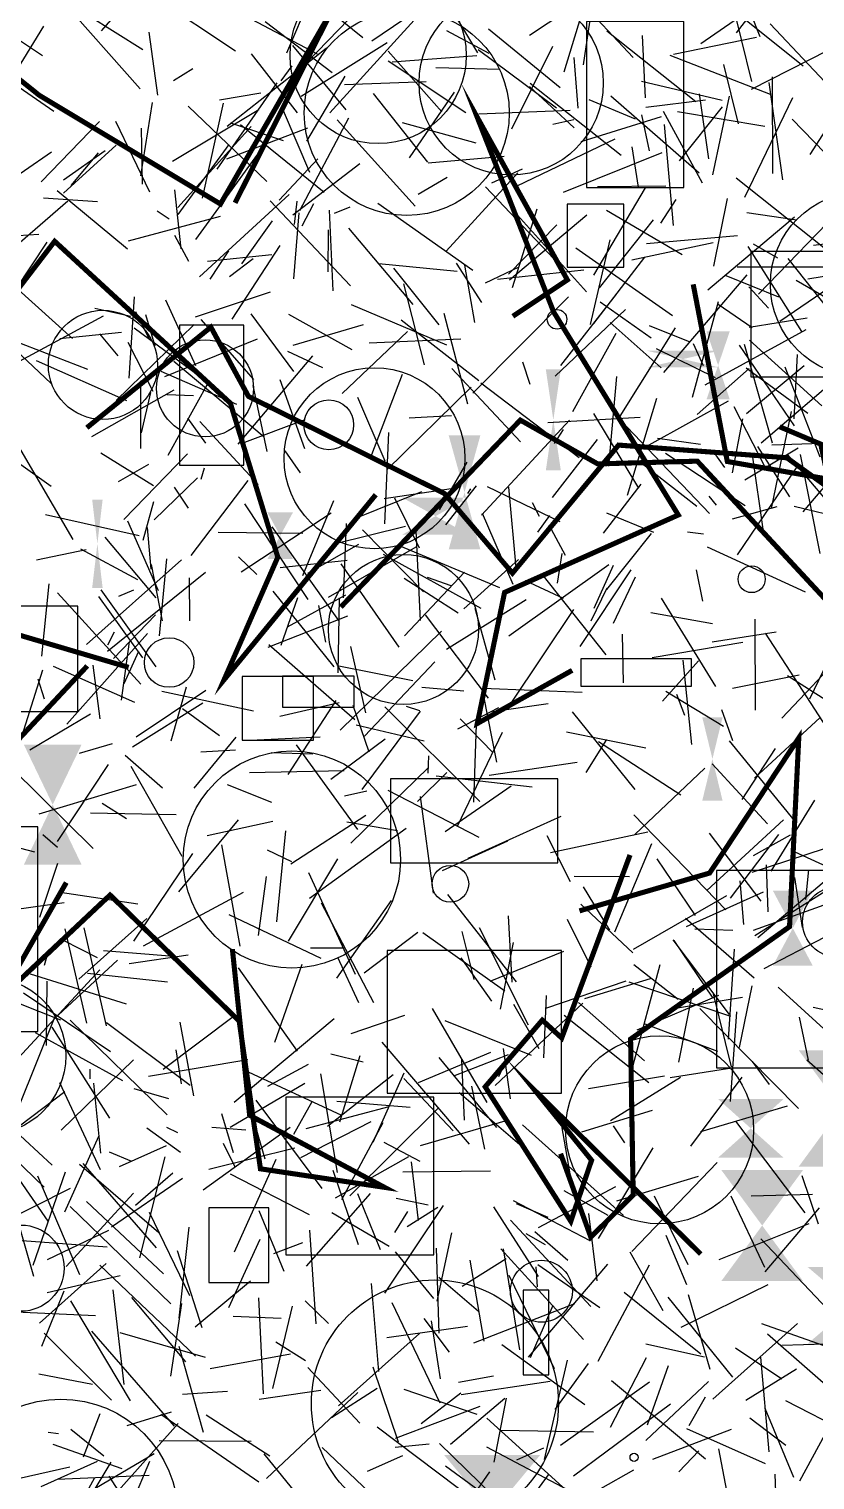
# Model space of a CAD drawing. Extents: x 39652501 to 39653363, y 39457785 to 39458687.
# Drawn here: x 39652956.1 to 39653033.3, y 39458284 to 39458426.4 of the extents above; entities that cross this region are included whole.
import ezdxf

# ---------------------------------------------------------------- set-up
doc = ezdxf.new("R2010")
doc.units = 0
doc.layers.get('0').update_dxf_attribs({"linetype": 'CONTINUOUS'})

msp = doc.modelspace()

# ---------------------------------------------------------------- linework, layer by layer
for p, q in [((39652963.2049, 39458426.2586), (39652969.6089, 39458433.534)), ((39652981.4111, 39458424.0962), (39652985.3036, 39458433.3063)), ((39652992.5869, 39458432.7037), (39652983.377, 39458423.152)), ((39653005.2204, 39458425.8266), (39653014.4626, 39458431.9696)), ((39652957.2986, 39458430.6789), (39652967.277, 39458424.4255)), ((39652988.8516, 39458425.5613), (39652981.1277, 39458431.8296)), ((39652989.7426, 39458425.2849), (39652998.8116, 39458431.4208)), ((39653015.4139, 39458423.6268), (39653008.1522, 39458431.3752)), ((39653008.616, 39458422.2146), (39653011.5401, 39458431.7363)), ((39653011.8001, 39458431.7067), (39653010.4832, 39458422.9053)), ((39652949.4102, 39458429.1908), (39652957.409, 39458423.8228)), ((39652967.0205, 39458420.5523), (39652958.9363, 39458429.6854)), ((39652967.5742, 39458430.1454), (39652976.3793, 39458424.2823)), ((39652984.4184, 39458423.9613), (39652974.4434, 39458429.2233)), ((39653022.056, 39458425.0152), (39653028.6298, 39458429.57)), ((39653024.8936, 39458429.9986), (39653027.0196, 39458421.2797)), ((39653025.5506, 39458426.0576), (39653028.4182, 39458429.7992)), ((39652997.2696, 39458428.8303), (39653000.1376, 39458424.1078)), ((39653027.8643, 39458425.6783), (39653026.9307, 39458428.0606)), ((39652954.5912, 39458421.9031), (39652957.5451, 39458426.7237)), ((39652979.2911, 39458427.1693), (39652985.8422, 39458422.1736)), ((39652985.6108, 39458418.2193), (39652994.2484, 39458427.6454)), ((39653001.2558, 39458424.023), (39652997.1259, 39458426.2608)), ((39653001.1977, 39458426.4484), (39653008.2455, 39458420.6804)), ((39653012.8286, 39458426.261), (39653021.5465, 39458419.3304)), ((39653032.0937, 39458422.7916), (39653026.185, 39458427.5314)), ((39653028.8707, 39458426.9353), (39653038.0275, 39458417.1865)), ((39652968.7315, 39458419.9426), (39652967.8999, 39458426.1334)), ((39652982.8165, 39458419.8568), (39652991.2629, 39458425.0932)), ((39653016.6164, 39458419.6778), (39653016.3361, 39458425.8041)), ((39653019.3732, 39458423.9598), (39653027.5138, 39458425.6446)), ((39653036.8134, 39458425.4921), (39653027.0016, 39458420.5122)), ((39652958.5256, 39458418.328), (39652949.745, 39458424.4121)), ((39652975.5332, 39458416.9001), (39652985.2612, 39458424.5623)), ((39652982.4421, 39458418.1916), (39652977.9407, 39458424.0067)), ((39652987.2391, 39458418.5155), (39652981.9972, 39458424.8208)), ((39652991.3585, 39458424.2471), (39652996.6076, 39458418.3141)), ((39653000.0687, 39458423.7946), (39652991.7581, 39458423.177)), ((39653007.8879, 39458418.6577), (39653000.1994, 39458424.3815)), ((39653007.4861, 39458424.705), (39653003.4484, 39458416.5901)), ((39653009.5696, 39458423.6472), (39653009.9625, 39458418.6707)), ((39653018.9906, 39458423.8551), (39653028.8407, 39458420.0221)), ((39652972.166, 39458422.5374), (39652970.2925, 39458421.3453)), ((39652980.8541, 39458421.3465), (39652981.9387, 39458422.808)), ((39652998.9811, 39458418.2074), (39652991.3655, 39458423.2763)), ((39653002.355, 39458422.4465), (39652996.0476, 39458422.6157)), ((39653024.2616, 39458422.9657), (39653025.7072, 39458417.1393)), ((39653032.7949, 39458414.1263), (39653038.3106, 39458422.7671)), ((39652980.4331, 39458421.144), (39652974.5467, 39458412.6795)), ((39652983.3591, 39458415.4388), (39652987.1344, 39458421.8049)), ((39652995.0756, 39458421.2358), (39652987.0767, 39458420.959)), ((39653009.6123, 39458416.718), (39653005.2327, 39458420.7881)), ((39653005.3036, 39458421.1083), (39653014.2233, 39458414.0468)), ((39653024.1438, 39458419.4109), (39653016.2079, 39458421.2957)), ((39653028.7385, 39458421.1735), (39653030.0601, 39458411.6236)), ((39653029.0408, 39458421.7252), (39653029.0923, 39458412.2488)), ((39652967.0652, 39458412.0158), (39652968.2092, 39458419.2062)), ((39652975.1578, 39458419.139), (39652973.0784, 39458409.8162)), ((39652974.7988, 39458419.4972), (39652978.8538, 39458420.159)), ((39652989.8931, 39458420.1177), (39652995.2022, 39458413.3751)), ((39652993.4588, 39458413.7759), (39652997.857, 39458420.2378)), ((39653015.6273, 39458417.5966), (39653011.0834, 39458419.4941)), ((39653013.1997, 39458419.8875), (39653021.8712, 39458412.3137)), ((39653016.6342, 39458418.7619), (39653022.495, 39458419.475)), ((39653022.8231, 39458413.696), (39653021.9285, 39458420.0838)), ((39653024.8234, 39458419.8368), (39653023.1945, 39458412.1209)), ((39653031.032, 39458419.6887), (39653026.3274, 39458409.9051)), ((39652978.6678, 39458418.4842), (39652970.1955, 39458413.4243)), ((39652979.4252, 39458411.4812), (39652971.7115, 39458418.8706)), ((39652983.6479, 39458412.3598), (39652981.0717, 39458418.4042)), ((39652982.6934, 39458408.6304), (39652987.5071, 39458417.726)), ((39653009.2201, 39458418.4491), (39653000.2643, 39458418.0643)), ((39653010.3011, 39458415.4), (39653018.1998, 39458417.8595)), ((39653016.216, 39458418.0086), (39653016.9915, 39458414.4769)), ((39653018.3504, 39458418.3826), (39653022.1773, 39458411.3456)), ((39653019.7534, 39458418.3227), (39653028.3317, 39458416.9077)), ((39653019.9475, 39458413.4837), (39653024.1598, 39458418.7905)), ((39652963.0241, 39458417.3659), (39652957.2875, 39458411.4415)), ((39652964.5761, 39458417.3747), (39652967.9133, 39458410.46)), ((39652967.1055, 39458416.7071), (39652967.2123, 39458411.1997)), ((39652970.6919, 39458408.8987), (39652977.9146, 39458416.8637)), ((39652983.4499, 39458416.693), (39652975.4692, 39458413.6642)), ((39652981.0733, 39458415.455), (39652975.9034, 39458417.2045)), ((39652985.0739, 39458410.3743), (39652976.8473, 39458417.043)), ((39652994.0096, 39458409.0377), (39652986.3358, 39458417.5024)), ((39652992.7263, 39458417.246), (39652999.965, 39458415.2715)), ((39653007.526, 39458417.0863), (39653009.5737, 39458417.5602)), ((39653018.4547, 39458417.0666), (39653019.3254, 39458407.1466)), ((39653037.7222, 39458410.6579), (39653031.025, 39458417.5892)), ((39652964.6467, 39458415.0431), (39652959.4902, 39458410.3056)), ((39652975.7115, 39458415.0902), (39652970.7021, 39458408.228)), ((39652972.4745, 39458405.7737), (39652979.0846, 39458414.8675)), ((39653013.5986, 39458415.6312), (39653003.99, 39458410.9915)), ((39653015.2778, 39458414.8788), (39653015.8978, 39458410.9213)), ((39652952.7221, 39458410.5462), (39652958.3102, 39458414.3879)), ((39652963.5653, 39458414.4635), (39652959.471, 39458411.6049)), ((39652962.878, 39458414.266), (39652960.192, 39458411.0818)), ((39652984.4333, 39458413.6748), (39652980.6632, 39458409.6293)), ((39653002.7438, 39458413.9169), (39652995.2749, 39458413.2531)), ((39653018.2096, 39458414.273), (39653008.5442, 39458410.3916)), ((39652988.5656, 39458413.2076), (39652982.0034, 39458408.1587)), ((39653004.0703, 39458412.3295), (39652997.05, 39458404.6415)), ((39653004.5231, 39458412.6746), (39653001.4979, 39458411.2883)), ((39652970.3776, 39458410.6417), (39652971.0134, 39458404.862)), ((39652994.2825, 39458410.228), (39652997.1422, 39458411.9014)), ((39653007.6211, 39458403.8725), (39653000.922, 39458410.9299)), ((39653016.5976, 39458410.8559), (39653011.4973, 39458402.2884)), ((39653011.8957, 39458410.96), (39653018.6085, 39458411.029)), ((39653034.1156, 39458404.9591), (39653025.5145, 39458411.777)), ((39652952.1391, 39458402.8318), (39652959.8977, 39458409.5817)), ((39652957.5115, 39458409.8584), (39652962.8179, 39458409.4874)), ((39652958.8649, 39458410.5717), (39652965.7575, 39458404.8602)), ((39652972.8379, 39458402.109), (39652981.6295, 39458410.1866)), ((39652987.6673, 39458401.219), (39652979.7787, 39458409.5565)), ((39652982.1421, 39458407.2596), (39652982.432, 39458409.5222)), ((39652982.9222, 39458407.1039), (39652984.0485, 39458409.3079)), ((39652990.3261, 39458409.3443), (39652999.6691, 39458402.7624)), ((39653019.5842, 39458409.7073), (39653018.0771, 39458407.3704)), ((39653024.6422, 39458409.7958), (39653023.302, 39458403.1565)), ((39653036.7528, 39458409.774), (39653027.7028, 39458400.4041)), ((39652965.8713, 39458405.6315), (39652974.8969, 39458408.0506)), ((39652969.8667, 39458407.7613), (39652968.6599, 39458408.5675)), ((39652982.0922, 39458401.9238), (39652982.621, 39458408.3938)), ((39652985.5699, 39458408.6592), (39652985.9053, 39458400.7295)), ((39652986.0909, 39458408.3718), (39652987.6125, 39458408.9635)), ((39653003.2552, 39458401.8235), (39653010.8675, 39458408.2006)), ((39653003.571, 39458401.0453), (39653005.9693, 39458408.7844)), ((39653004.0468, 39458408.146), (39653010.8325, 39458400.6256)), ((39653012.7844, 39458408.6622), (39653020.206, 39458404.3113)), ((39653031.2492, 39458407.9635), (39653022.7515, 39458400.7971)), ((39653031.478, 39458407.6771), (39653026.5493, 39458408.3958)), ((39652976.9741, 39458403.3878), (39652980.0003, 39458407.5902)), ((39652985.4632, 39458406.7136), (39652985.4145, 39458402.6028)), ((39652993.7938, 39458399.4047), (39652987.4989, 39458406.8894)), ((39653003.1615, 39458402.3603), (39653007.9005, 39458407.2279)), ((39653012.0971, 39458401.0237), (39653017.3891, 39458407.6872)), ((39652948.7988, 39458405.8093), (39652957.0684, 39458406.2818)), ((39652957.8589, 39458405.5023), (39652953.2066, 39458398.5389)), ((39652970.3814, 39458406.1869), (39652971.7626, 39458403.652)), ((39652976.022, 39458397.9593), (39652980.7533, 39458405.1705)), ((39653019.2674, 39458398.2675), (39653009.7828, 39458404.9082)), ((39653013.105, 39458405.7259), (39653011.1991, 39458397.4288)), ((39653023.2753, 39458405.4518), (39653015.2674, 39458403.7578)), ((39653025.6549, 39458406.1391), (39653016.7218, 39458405.3478)), ((39653031.9769, 39458396.7301), (39653026.7018, 39458405.0949)), ((39653029.595, 39458403.9428), (39653027.2114, 39458405.3306)), ((39653033.1078, 39458405.2176), (39653040.7297, 39458406.1027)), ((39652979.9241, 39458404.2546), (39652973.6329, 39458403.6202)), ((39652975.6687, 39458404.657), (39652973.8437, 39458401.875)), ((39652975.7922, 39458402.1497), (39652978.0949, 39458403.9121)), ((39653011.5439, 39458397.5397), (39653016.5423, 39458404.0295)), ((39653030.5821, 39458403.9108), (39653036.6925, 39458396.1867)), ((39652960.35, 39458396.0557), (39652952.9927, 39458402.6548)), ((39652998.1405, 39458402.645), (39652990.4502, 39458403.3825)), ((39652996.3756, 39458397.4131), (39652991.9012, 39458402.9487)), ((39652998.0193, 39458403.4532), (39653000.5165, 39458399.6039)), ((39652998.8321, 39458403.2566), (39652999.8185, 39458397.6179)), ((39653004.1708, 39458403.0666), (39653000.8859, 39458401.4841)), ((39653002.0926, 39458401.8745), (39653010.5778, 39458402.7924)), ((39653018.4264, 39458392.7182), (39653026.6031, 39458402.294)), ((39653029.719, 39458400.1036), (39653024.5211, 39458402.2059)), ((39653025.6188, 39458403.102), (39653035.0642, 39458403.0835)), ((39653029.7896, 39458397.7719), (39653036.098, 39458402.0516)), ((39653039.4635, 39458403.0252), (39653032.5624, 39458401.8894)), ((39652994.9222, 39458393.4692), (39652992.8774, 39458401.4199)), ((39653028.6856, 39458399.0261), (39653026.7724, 39458401.1292)), ((39653031.392, 39458401.7846), (39653039.5933, 39458397.0367)), ((39652966.4259, 39458400.1589), (39652965.8939, 39458392.1557)), ((39652972.4875, 39458393.374), (39652969.5328, 39458399.8196)), ((39652979.7549, 39458400.6), (39652972.4036, 39458398.1502)), ((39652997.1134, 39458395.4136), (39652987.7682, 39458399.3543)), ((39653009.0433, 39458400.1409), (39652999.6669, 39458390.6945)), ((39653013.7302, 39458400.402), (39653008.2855, 39458393.4132)), ((39653012.1692, 39458399.6568), (39653017.1666, 39458396.1149)), ((39653021.2312, 39458390.3015), (39653023.7697, 39458399.6744)), ((39653023.742, 39458399.4146), (39653027.0745, 39458397.1508)), ((39652958.2756, 39458391.6489), (39652950.6901, 39458398.7699)), ((39652953.9558, 39458393.1897), (39652963.4159, 39458398.2949)), ((39652966.0919, 39458398.2244), (39652962.5496, 39458398.9954)), ((39652967.8957, 39458396.0213), (39652966.5944, 39458398.6893)), ((39652967.5391, 39458398.4009), (39652968.4563, 39458395.3411)), ((39652978.1698, 39458392.0426), (39652972.9835, 39458397.9304)), ((39652977.8829, 39458398.475), (39652982.0742, 39458392.8019)), ((39652981.5649, 39458398.4438), (39652987.7966, 39458394.9767)), ((39653000.2422, 39458391.8984), (39652992.6439, 39458397.8714)), ((39652996.8048, 39458398.5355), (39652999.1568, 39458389.6469)), ((39653014.6602, 39458398.8914), (39653007.7468, 39458392.3486)), ((39653026.7992, 39458397.1744), (39653032.4875, 39458398.0954)), ((39652965.1586, 39458396.657), (39652959.1161, 39458396.0241)), ((39652964.8524, 39458394.3593), (39652963.0533, 39458396.5247)), ((39652964.6352, 39458389.9623), (39652972.2972, 39458397.4139)), ((39652973.0652, 39458392.1767), (39652966.4325, 39458397.0855)), ((39652988.8886, 39458397.4106), (39652982.0073, 39458395.3833)), ((39652993.2492, 39458396.7488), (39652986.8304, 39458390.6564)), ((39653013.6985, 39458396.5388), (39653009.4607, 39458388.8445)), ((39653018.1577, 39458393.1822), (39653013.1422, 39458397.6241)), ((39653019.5332, 39458397.1141), (39653014.0988, 39458388.4309)), ((39653020.9953, 39458395.6853), (39653017.0194, 39458397.3003)), ((39653022.4847, 39458391.5047), (39653032.3942, 39458396.9419)), ((39652953.7194, 39458396.1849), (39652961.8383, 39458393.032)), ((39652968.2734, 39458390.8431), (39652965.8384, 39458395.6771)), ((39652978.4933, 39458395.9966), (39652969.403, 39458392.2794)), ((39652989.5018, 39458395.6217), (39652998.4809, 39458396.008)), ((39653017.6607, 39458395.0809), (39653023.4547, 39458392.2275)), ((39653022.3256, 39458393.3635), (39653021.3127, 39458395.5292)), ((39653031.2396, 39458387.4763), (39653025.8428, 39458395.393)), ((39653026.295, 39458395.4893), (39653029.0533, 39458385.8054)), ((39653033.9306, 39458389.4516), (39653026.8224, 39458395.888)), ((39652965.6872, 39458389.9403), (39652956.8343, 39458393.8717)), ((39652979.1801, 39458386.3645), (39652970.3169, 39458393.8127)), ((39652983.9305, 39458394.3519), (39652976.585, 39458385.6689)), ((39652984.9302, 39458393.1736), (39652981.5063, 39458394.7735)), ((39653004.5312, 39458393.7519), (39653005.2606, 39458391.5887)), ((39653031.5016, 39458394.4982), (39653031.1785, 39458388.1761)), ((39652976.4944, 39458389.5804), (39652969.0812, 39458392.8075)), ((39652989.7604, 39458384.6836), (39652992.7688, 39458392.5532)), ((39652997.593, 39458393.0988), (39653004.3554, 39458385.9182)), ((39653013.7596, 39458392.3225), (39653012.9734, 39458383.5384)), ((39653021.7013, 39458388.5824), (39653026.8054, 39458393.1203)), ((39653032.545, 39458388.6874), (39653026.5121, 39458393.1418)), ((39653032.2023, 39458393.3658), (39653026.5273, 39458388.6577)), ((39653027.956, 39458385.8233), (39653036.437, 39458393.0746)), ((39653033.7686, 39458384.4201), (39653030.3145, 39458393.2439)), ((39652970.3247, 39458390.9746), (39652962.2382, 39458386.4012)), ((39652967.0406, 39458391.8938), (39652967.0303, 39458385.2614)), ((39652967.1257, 39458386.8084), (39652968.05, 39458390.7589)), ((39652969.7542, 39458384.5942), (39652973.7785, 39458391.8771)), ((39652978.0627, 39458391.429), (39652979.4342, 39458384.9654)), ((39652983.1731, 39458385.2328), (39652980.7371, 39458392.0039)), ((39652999.4987, 39458391.2789), (39652991.2308, 39458383.1545)), ((39653000.4445, 39458391.6998), (39653010.1044, 39458384.3743)), ((39652969.6321, 39458390.5467), (39652972.2405, 39458390.4556)), ((39652991.0691, 39458384.0121), (39652988.3851, 39458390.2707)), ((39653017.7059, 39458390.1731), (39653014.8113, 39458380.6538)), ((39653024.7268, 39458389.9202), (39653016.9314, 39458385.597)), ((39653028.4434, 39458383.2801), (39653025.3167, 39458389.3363)), ((39652971.6378, 39458388.2368), (39652973.4311, 39458385.7974)), ((39652978.5875, 39458381.7262), (39652972.8654, 39458387.9221)), ((39652983.1841, 39458388.0823), (39652977.0019, 39458385.7376)), ((39652993.4299, 39458388.2791), (39652997.5637, 39458388.5133)), ((39653000.532, 39458378.7145), (39653009.1602, 39458388.0461)), ((39653007.017, 39458387.7953), (39653016.0969, 39458388.3326)), ((39653015.9728, 39458381.3633), (39653011.5492, 39458388.6878)), ((39653022.8884, 39458378.8895), (39653014.1228, 39458388.0694)), ((39653025.1728, 39458382.8692), (39653026.1784, 39458388.1551)), ((39653028.9898, 39458379.368), (39653030.9627, 39458388.9054)), ((39652958.2636, 39458381.542), (39652950.258, 39458387.225)), ((39652991.0235, 39458377.8501), (39652991.407, 39458386.8378)), ((39653007.6966, 39458385.7409), (39653008.5709, 39458387.1242)), ((39652960.4273, 39458376.3168), (39652954.6443, 39458386.2525)), ((39652981.2001, 39458385.0215), (39652982.7193, 39458382.8568)), ((39653011.8698, 39458386.1527), (39653007.46, 39458380.4518)), ((39653022.0219, 39458385.6461), (39653017.7985, 39458386.2378)), ((39653024.3908, 39458383.3921), (39653023.3028, 39458384.9492)), ((39653031.6083, 39458385.2823), (39653026.3626, 39458382.1514)), ((39653027.6268, 39458385.4512), (39653030.753, 39458380.4986)), ((39653035.8848, 39458385.8018), (39653029.0266, 39458385.5866)), ((39652963.1491, 39458384.8192), (39652968.3317, 39458381.6399)), ((39652964.8846, 39458382.0085), (39652967.8609, 39458383.7298)), ((39652971.656, 39458384.7488), (39652965.3921, 39458378.2897)), ((39652999.0632, 39458383.9087), (39652996.3455, 39458379.2395)), ((39653016.2977, 39458383.8017), (39653021.6567, 39458379.5851)), ((39653018.5653, 39458384.7933), (39653026.4142, 39458379.6594)), ((39653031.5458, 39458383.5732), (39653025.6241, 39458374.8082)), ((39653027.1323, 39458384.4106), (39653028.1266, 39458377.3436)), ((39653036.0347, 39458378.246), (39653030.5898, 39458384.6522)), ((39653031.8063, 39458384.6696), (39653033.734, 39458374.9419)), ((39653036.3548, 39458384.0827), (39653032.0623, 39458379.0325)), ((39652972.636, 39458382.3731), (39652968.3828, 39458378.2694)), ((39652972.0006, 39458374.7426), (39652977.6107, 39458382.1268)), ((39652973.0003, 39458382.2454), (39652973.3261, 39458383.3491)), ((39652971.7555, 39458379.39), (39652970.3674, 39458381.4728)), ((39652994.6108, 39458381.0196), (39652988.0455, 39458378.3634)), ((39652998.4139, 39458381.4204), (39652990.9579, 39458380.3337)), ((39652996.998, 39458377.7579), (39653000.0234, 39458381.6008)), ((39652999.1767, 39458380.8487), (39652999.4741, 39458381.2867)), ((39653008.2368, 39458378.0614), (39653001.0997, 39458381.5101)), ((39653003.1605, 39458381.461), (39653003.9139, 39458373.2316)), ((39653016.1526, 39458381.7584), (39653012.447, 39458376.9523)), ((39652967.2848, 39458376.2684), (39652968.3374, 39458380.0538)), ((39652983.4907, 39458370.4456), (39652977.2786, 39458379.8227)), ((39652982.9914, 39458372.8032), (39652986.0173, 39458380.1508)), ((39652991.9645, 39458380.4292), (39652994.3893, 39458375.5238)), ((39653006.1951, 39458378.5744), (39653005.5077, 39458379.9209)), ((39653023.5791, 39458379.6846), (39653022.8615, 39458380.5947)), ((39653025.1444, 39458378.3635), (39653029.557, 39458379.5718)), ((39653036.3394, 39458378.3388), (39653031.1958, 39458379.5527)), ((39652957.7066, 39458378.7924), (39652966.8931, 39458376.7268)), ((39652965.7555, 39458378.1463), (39652968.787, 39458371.3074)), ((39652985.7645, 39458378.925), (39652976.9221, 39458373.1308)), ((39652987.2179, 39458377.9083), (39652986.9207, 39458370.5922)), ((39653000.5959, 39458378.908), (39653003.5867, 39458371.9377)), ((39653007.1881, 39458378.6811), (39653006.0223, 39458377.0546)), ((39653012.7906, 39458378.9451), (39653017.403, 39458377.04)), ((39652968.5873, 39458370.5893), (39652963.5803, 39458376.5713)), ((39652968.0725, 39458373.4039), (39652967.7339, 39458377.5037)), ((39652974.6704, 39458377.0362), (39652982.9718, 39458376.9486)), ((39652979.9404, 39458377.5706), (39652986.4651, 39458368.3726)), ((39652993.0637, 39458377.6125), (39652986.0546, 39458375.8619)), ((39652988.8381, 39458377.2846), (39652994.8059, 39458371.1979)), ((39652994.0855, 39458377.1725), (39652994.4802, 39458368.3666)), ((39653008.7477, 39458374.741), (39653007.1717, 39458377.7204)), ((39653012.8041, 39458371.4143), (39653017.1911, 39458376.9144)), ((39653020.7549, 39458377.0917), (39653022.3103, 39458376.894)), ((39652961.7183, 39458375.321), (39652956.8455, 39458374.2822)), ((39652961.1593, 39458375.4188), (39652966.7342, 39458372.3974)), ((39652983.4773, 39458373.0157), (39652988.4653, 39458375.881)), ((39652994.0744, 39458375.5631), (39652985.4717, 39458370.6497)), ((39653002.329, 39458371.5956), (39652992.5168, 39458375.685)), ((39653032.3186, 39458371.1525), (39653022.6999, 39458375.5828)), ((39652971.0677, 39458374.3236), (39652961.7483, 39458366.0273)), ((39652968.0831, 39458373.8649), (39652969.1713, 39458368.3487)), ((39652969.5932, 39458374.4185), (39652968.8749, 39458366.8758)), ((39652976.6506, 39458374.6305), (39652978.4548, 39458372.9047)), ((39652980.7666, 39458373.5636), (39652987.3241, 39458374.3116)), ((39652992.4374, 39458365.7576), (39652986.7505, 39458373.9317)), ((39653000.4955, 39458369.5684), (39652990.9063, 39458374.8426)), ((39652998.7878, 39458369.5356), (39653004.146, 39458374.38)), ((39653013.0252, 39458373.8367), (39653003.209, 39458366.849)), ((39653008.4088, 39458374.9645), (39653007.9361, 39458372.0263)), ((39653013.4476, 39458373.7639), (39653011.5452, 39458369.5427)), ((39652973.4314, 39458373.0793), (39652963.7903, 39458365.333)), ((39652971.8718, 39458368.3382), (39652971.8467, 39458372.5493)), ((39652998.2188, 39458369.0806), (39652992.9121, 39458372.5052)), ((39652998.8599, 39458373.1294), (39652992.9487, 39458366.875)), ((39652997.5228, 39458371.7755), (39652995.2235, 39458372.6079)), ((39653008.5684, 39458370.5336), (39653004.8198, 39458372.2605)), ((39653012.7402, 39458365.0199), (39653006.4831, 39458372.9387)), ((39653010.2035, 39458365.8242), (39653015.2063, 39458373.3562)), ((39653015.5965, 39458372.6243), (39653013.4302, 39458368.0801)), ((39653021.5797, 39458373.3602), (39653022.225, 39458370.2678)), ((39652957.3639, 39458364.8682), (39652958.0638, 39458371.9903)), ((39652967.0666, 39458362.1337), (39652958.9014, 39458371.0982)), ((39652962.9241, 39458370.7294), (39652967.2328, 39458364.6966)), ((39652968.5642, 39458363.8337), (39652963.165, 39458371.3768)), ((39652966.3625, 39458371.3497), (39652964.8872, 39458370.7321)), ((39652986.0644, 39458363.8135), (39652980.0485, 39458371.2618)), ((39652987.1703, 39458370.8733), (39652981.4273, 39458367.7223)), ((39653012.8228, 39458371.555), (39653011.2358, 39458368.3123)), ((39652980.8454, 39458365.951), (39652982.4831, 39458370.6428)), ((39652985.2464, 39458366.26), (39652984.5404, 39458369.8589)), ((39652986.4311, 39458363.2269), (39652986.5656, 39458370.6169)), ((39652997.0749, 39458365.5518), (39653004.8981, 39458370.4444)), ((39653001.8441, 39458362.5184), (39652999.9042, 39458369.5471)), ((39653009.5416, 39458369.443), (39653003.4038, 39458360.2693)), ((39653018.1591, 39458370.5838), (39653023.4731, 39458361.8864)), ((39652949.2275, 39458368.5783), (39652959.0638, 39458365.6032)), ((39652964.378, 39458364.6602), (39652968.5209, 39458368.9458)), ((39652979.5737, 39458365.7556), (39652987.385, 39458368.8493)), ((39653001.2039, 39458360.7664), (39652995.0097, 39458368.9211)), ((39653023.1854, 39458368.0492), (39653017.1295, 39458369.1206)), ((39653027.3649, 39458368.5079), (39653027.3668, 39458359.5808)), ((39652959.7948, 39458358.2142), (39652967.7104, 39458367.1056)), ((39652964.4684, 39458367.2462), (39652963.7972, 39458365.9667)), ((39652986.6359, 39458357.6087), (39652996.5747, 39458367.3278)), ((39653014.4689, 39458362.2541), (39653014.3493, 39458367.0409)), ((39653029.4431, 39458367.2197), (39653023.1623, 39458366.2389)), ((39653034.4535, 39458357.7928), (39653028.3811, 39458367.1214)), ((39653029.9871, 39458358.8058), (39653038.2093, 39458367.4654)), ((39652965.928, 39458366.2763), (39652965.144, 39458360.5608)), ((39652965.4234, 39458362.2027), (39652966.8824, 39458365.3822)), ((39652988.0787, 39458358.6113), (39652979.6486, 39458365.9779)), ((39652989.1529, 39458359.3276), (39652987.6899, 39458365.8359)), ((39653017.2546, 39458364.7492), (39653026.1817, 39458366.2356)), ((39652958.4664, 39458363.8893), (39652966.4451, 39458360.3474)), ((39652962.3685, 39458363.9838), (39652963.0433, 39458358.713)), ((39652986.5119, 39458363.9282), (39652993.7777, 39458362.4861)), ((39652995.919, 39458364.3177), (39652989.0151, 39458357.007)), ((39653018.2706, 39458360.4499), (39653021.8048, 39458364.4123)), ((39653021.15, 39458356.2074), (39653020.3227, 39458364.4957)), ((39653032.7435, 39458360.6993), (39653034.5596, 39458364.4172)), ((39652957.423, 39458363.4993), (39652954.8301, 39458355.2976)), ((39652956.9534, 39458362.6463), (39652957.5966, 39458360.6731)), ((39653031.6923, 39458363.0181), (39653025.1646, 39458361.7031)), ((39653039.1501, 39458357.4583), (39653030.5513, 39458362.9582)), ((39652966.6066, 39458356.9646), (39652973.4506, 39458361.5413)), ((39652969.1222, 39458361.4392), (39652978.1341, 39458359.5179)), ((39652970.0373, 39458356.5732), (39652971.5562, 39458361.8622)), ((39652994.6463, 39458361.8255), (39652998.7749, 39458361.4697)), ((39653000.6339, 39458361.7352), (39653010.4026, 39458361.353)), ((39653002.0291, 39458354.4628), (39653000.7266, 39458361.1163)), ((39653024.2577, 39458357.9712), (39653018.6051, 39458361.4069)), ((39653020.4858, 39458359.045), (39653019.6901, 39458361.1166)), ((39652973.1478, 39458360.2666), (39652966.2398, 39458355.9374)), ((39652971.1571, 39458359.7309), (39652974.8068, 39458357.1026)), ((39652986.5503, 39458360.3055), (39652980.7276, 39458358.9416)), ((39652986.2115, 39458360.529), (39652981.492, 39458353.2475)), ((39652987.8764, 39458360.05), (39652989.4443, 39458355.4918)), ((39652988.8092, 39458351.7878), (39652994.5126, 39458359.4734)), ((39652991.0201, 39458359.8901), (39653000.3591, 39458350.5999)), ((39652993.104, 39458359.9808), (39652994.4443, 39458359.5525)), ((39652998.1938, 39458357.7316), (39653002.2124, 39458359.8232)), ((39653001.5874, 39458359.4474), (39653007.0561, 39458360.237)), ((39653009.4124, 39458359.4099), (39653015.5561, 39458351.7863)), ((39653024.0866, 39458359.6444), (39653025.1419, 39458356.584)), ((39652962.121, 39458359.1689), (39652956.1757, 39458355.6491)), ((39652994.8948, 39458356.5355), (39652988.2216, 39458358.1092)), ((39652998.4158, 39458358.7303), (39653001.6035, 39458355.451)), ((39652999.751, 39458350.5299), (39653000.0192, 39458358.1632)), ((39653027.3298, 39458352.8856), (39653033.7757, 39458358.8583)), ((39652976.4122, 39458356.91), (39652972.261, 39458351.9355)), ((39652977.7968, 39458356.6176), (39652984.6854, 39458356.9547)), ((39652991.0561, 39458356.7264), (39652985.7352, 39458352.7801)), ((39652998.1914, 39458348.2692), (39653002.5882, 39458357.4132)), ((39653016.6649, 39458355.8396), (39653008.8499, 39458357.4249)), ((39653010.8071, 39458353.4694), (39653012.8217, 39458356.7113)), ((39653011.9861, 39458356.4984), (39653020.0948, 39458351.2759)), ((39653031.254, 39458348.7577), (39653024.8529, 39458356.5568)), ((39652964.266, 39458356.2833), (39652961.0299, 39458355.3123)), ((39652965.5382, 39458355.1468), (39652969.1864, 39458351.9441)), ((39652976.3603, 39458355.6618), (39652972.9598, 39458355.4373)), ((39652983.9598, 39458355.2682), (39652979.8654, 39458355.3733)), ((39652988.3752, 39458347.8628), (39652982.3405, 39458356.174)), ((39652995.2985, 39458355.0818), (39652995.257, 39458353.3881)), ((39653029.3469, 39458355.8137), (39653026.0585, 39458350.8225)), ((39652954.4802, 39458353.8146), (39652962.3811, 39458345.9925)), ((39652958.8942, 39458346.6846), (39652963.9119, 39458354.228)), ((39652966.0957, 39458354.0842), (39652971.0971, 39458345.2469)), ((39652987.0334, 39458353.6277), (39652977.7492, 39458353.4405)), ((39652995.2981, 39458353.9334), (39652987.6859, 39458346.5162)), ((39653009.9059, 39458354.4333), (39653001.2714, 39458353.147)), ((39653022.4414, 39458353.8796), (39653015.5823, 39458347.3636)), ((39653023.147, 39458354.3096), (39653028.5913, 39458348.4295)), ((39652957.0813, 39458349.3915), (39652966.6303, 39458352.2712)), ((39652975.5403, 39458352.2746), (39652979.9112, 39458350.53)), ((39652994.2311, 39458350.6001), (39652997.1096, 39458353.4673)), ((39652996.0555, 39458353.1312), (39653005.4834, 39458352.0467)), ((39652987.0593, 39458351.1514), (39652989.259, 39458351.6475)), ((39652991.3291, 39458351.7158), (39653000.2601, 39458347.095)), ((39652994.4882, 39458351.099), (39652995.7599, 39458341.5988)), ((39652996.9413, 39458347.6636), (39653003.4234, 39458352.148)), ((39652970.5299, 39458349.2998), (39652962.1294, 39458349.4791)), ((39652963.2836, 39458350.4367), (39652965.6712, 39458348.9395)), ((39653028.9619, 39458343.7663), (39653033.2485, 39458350.7564)), ((39652947.3867, 39458348.0852), (39652956.631, 39458345.6657)), ((39652976.6299, 39458348.8135), (39652970.7688, 39458341.7331)), ((39652980.0399, 39458348.6486), (39652973.5706, 39458347.2358)), ((39652981.7889, 39458344.5079), (39652989.1695, 39458349.2843)), ((39652993.1151, 39458347.9483), (39652983.6335, 39458341.0843)), ((39652987.3063, 39458348.6172), (39652992.2741, 39458347.7554)), ((39653008.2973, 39458349.1335), (39652999.1716, 39458345.0124)), ((39653015.4652, 39458349.3166), (39653024.5041, 39458339.9917)), ((39653030.1693, 39458348.8206), (39653022.6305, 39458341.8706)), ((39652958.9038, 39458346.089), (39652957.4634, 39458347.3461)), ((39652981.2655, 39458347.7346), (39652980.401, 39458338.8087)), ((39653003.0567, 39458346.7204), (39652996.6478, 39458343.7977)), ((39653009.2595, 39458342.7131), (39653006.9783, 39458347.2538)), ((39653016.8379, 39458347.5984), (39653007.2906, 39458345.5839)), ((39653013.6033, 39458337.8229), (39653017.2469, 39458346.4987)), ((39653022.8644, 39458347.5141), (39653027.9519, 39458340.8282)), ((39653024.9627, 39458341.1306), (39653029.7111, 39458347.3821)), ((39653027.0794, 39458343.6606), (39653035.9943, 39458346.5967)), ((39653030.82, 39458347.313), (39653027.1934, 39458345.2911)), ((39652972.1472, 39458345.5063), (39652966.3571, 39458336.9039)), ((39652976.8313, 39458336.3968), (39652975.0368, 39458346.3577)), ((39652979.4896, 39458345.854), (39652981.8688, 39458344.7253)), ((39653038.1504, 39458342.5145), (39653031.2982, 39458345.6349)), ((39652957.1668, 39458339.2537), (39652958.9396, 39458344.5564)), ((39652981.5755, 39458336.8963), (39652986.4189, 39458344.9803)), ((39653017.7347, 39458344.9803), (39653021.4954, 39458339.419)), ((39653035.4359, 39458343.7967), (39653027.6389, 39458337.225)), ((39653028.6452, 39458339.7674), (39653028.492, 39458344.3952)), ((39653032.617, 39458343.9147), (39653032.319, 39458340.9804)), ((39652978.6245, 39458337.4533), (39652979.4131, 39458343.257)), ((39652983.5402, 39458343.6288), (39652988.111, 39458333.6586)), ((39653009.6007, 39458343.2708), (39653015.044, 39458343.24)), ((39653013.1025, 39458337.9756), (39653010.5287, 39458342.2279)), ((39653026.2556, 39458338.5274), (39653025.915, 39458342.8152)), ((39653031.2314, 39458343.1505), (39653032.0087, 39458338.2342)), ((39652959.1604, 39458341.7189), (39652966.7738, 39458340.5553)), ((39652967.3309, 39458336.4524), (39652977.1471, 39458341.719)), ((39652991.6391, 39458340.8775), (39652986.278, 39458333.2666)), ((39653003.9602, 39458332.8959), (39652997.2088, 39458341.469)), ((39653024.559, 39458341.3441), (39653015.4195, 39458336.0863)), ((39653020.6266, 39458338.3512), (39653028.1971, 39458341.734)), ((39653036.313, 39458341.2216), (39653027.1695, 39458337.952)), ((39653027.3586, 39458337.4568), (39653034.6111, 39458342.0274)), ((39652949.8547, 39458339.324), (39652959.5396, 39458340.6881)), ((39652975.698, 39458339.5297), (39652984.7417, 39458335.226)), ((39652989.9449, 39458330.8336), (39652984.7932, 39458340.6447)), ((39653003.5123, 39458332.873), (39653003.1649, 39458339.3897)), ((39653010.2645, 39458340.525), (39653015.3619, 39458335.764)), ((39652959.6208, 39458338.1151), (39652961.7452, 39458328.8494)), ((39652967.6741, 39458339.1232), (39652960.9845, 39458333.1592)), ((39652963.7032, 39458328.5916), (39652961.5055, 39458338.1999)), ((39653005.1382, 39458328.6674), (39653000.3146, 39458338.2224)), ((39653011.2968, 39458334.345), (39653008.9433, 39458339.0296)), ((39653020.5444, 39458339.1654), (39653027.297, 39458333.3164)), ((39653021.472, 39458338.1137), (39653025.1845, 39458337.9765)), ((39652962.8112, 39458335.2524), (39652959.4736, 39458336.9828)), ((39652988.9813, 39458333.8089), (39652994.2734, 39458337.7877)), ((39653002.8221, 39458331.986), (39652994.7409, 39458337.7194)), ((39652998.5965, 39458337.8589), (39652999.7737, 39458333.1396)), ((39653002.3703, 39458330.2171), (39653003.6663, 39458336.7659)), ((39653019.3087, 39458337.0463), (39653024.8314, 39458329.7199)), ((39653019.3871, 39458336.9665), (39653023.2134, 39458331.297)), ((39653034.1714, 39458337.2637), (39653028.2371, 39458334.1901)), ((39652957.9896, 39458335.8893), (39652957.5953, 39458334.51)), ((39652970.317, 39458335.3956), (39652963.4121, 39458335.946)), ((39652971.706, 39458335.5172), (39652965.9258, 39458334.6777)), ((39652986.9363, 39458336.2045), (39652983.7344, 39458336.2298)), ((39652986.3888, 39458335.3395), (39652988.4337, 39458330.8833)), ((39652998.4932, 39458335.2708), (39653001.4862, 39458330.9982)), ((39653008.5679, 39458335.9007), (39653001.3285, 39458332.9342)), ((39653024.769, 39458327.2752), (39653025.3532, 39458336.102)), ((39652953.8563, 39458324.1384), (39652963.0625, 39458334.1021)), ((39652956.196, 39458333.6845), (39652965.6479, 39458330.7388)), ((39652958.9509, 39458329.6525), (39652964.7724, 39458335.0413)), ((39652961.8514, 39458333.7729), (39652969.7029, 39458332.9157)), ((39652976.628, 39458334.2986), (39652982.4341, 39458326.1109)), ((39652980.2182, 39458326.996), (39652982.9107, 39458334.6322)), ((39653015.4186, 39458324.7357), (39653018.052, 39458334.5963)), ((39653015.4773, 39458334.6201), (39653019.8102, 39458331.2)), ((39652951.1639, 39458332.3599), (39652959.1891, 39458329.1765)), ((39652957.8171, 39458326.6764), (39652957.8811, 39458332.9704)), ((39653014.6741, 39458332.9809), (39653006.8035, 39458330.2871)), ((39653010.6571, 39458331.2611), (39653017.1073, 39458333.2419)), ((39653025.0041, 39458329.5161), (39653015.0118, 39458332.867)), ((39653021.3076, 39458332.301), (39653019.8465, 39458325.0403)), ((39653025.8447, 39458326.476), (39653027.0826, 39458332.5084)), ((39653029.6319, 39458332.3862), (39653034.1205, 39458328.2952)), ((39652955.5692, 39458331.8427), (39652964.0793, 39458326.0882)), ((39653006.6421, 39458325.4537), (39653006.9012, 39458331.5664)), ((39653010.0487, 39458330.892), (39653016.5249, 39458325.151)), ((39653023.779, 39458331.5785), (39653015.7525, 39458328.166)), ((39653018.9483, 39458330.2389), (39653026.1248, 39458331.3966)), ((39653023.219, 39458331.8599), (39653025.0116, 39458324.5711)), ((39652955.0953, 39458320.6543), (39652958.7063, 39458329.6167)), ((39652969.2774, 39458324.3499), (39652976.2648, 39458329.602)), ((39652987.7139, 39458327.8266), (39652992.983, 39458329.6224)), ((39653001.0871, 39458321.0631), (39652995.7072, 39458330.2995)), ((39653010.4582, 39458330.8172), (39653001.85, 39458322.7244)), ((39653006.1634, 39458326.3447), (39653003.6872, 39458330.6958)), ((39653016.9537, 39458322.9966), (39653008.6359, 39458329.6203)), ((39653021.9416, 39458330.2856), (39653031.6238, 39458320.4831)), ((39653024.9699, 39458321.1512), (39653025.588, 39458329.9556)), ((39653031.7058, 39458329.4438), (39653032.5705, 39458325.2241)), ((39653037.9466, 39458329.3466), (39653033.074, 39458330.3816)), ((39652958.3337, 39458328.4553), (39652964.0117, 39458319.5256)), ((39652960.1288, 39458329.1446), (39652969.6471, 39458319.8452)), ((39652963.708, 39458328.9138), (39652971.9095, 39458322.7674)), ((39652970.8961, 39458328.9622), (39652972.2309, 39458321.7098)), ((39652986.0635, 39458329.2724), (39652976.2425, 39458321.0805)), ((39653005.4396, 39458325.6822), (39652996.9483, 39458329.087)), ((39653023.7299, 39458326.0591), (39653016.571, 39458328.7477)), ((39652965.3094, 39458323.1888), (39652956.7248, 39458327.9078)), ((39652999.3487, 39458316.9835), (39652990.7517, 39458326.9782)), ((39652959.2373, 39458318.3513), (39652966.3417, 39458325.2474)), ((39652967.8134, 39458323.6655), (39652977.5725, 39458325.2787)), ((39652970.5208, 39458326.2405), (39652971.0229, 39458322.8964)), ((39652988.9039, 39458325.0239), (39652985.7268, 39458325.8029)), ((39652986.6229, 39458319.1615), (39652988.6182, 39458325.6857)), ((39653001.386, 39458325.9779), (39652994.3049, 39458322.9897)), ((39652996.3367, 39458325.4774), (39653002.0021, 39458318.6116)), ((39652997.7876, 39458323.6794), (39653003.1706, 39458325.7809)), ((39652998.5585, 39458325.2677), (39652998.8066, 39458319.3204)), ((39653003.0062, 39458325.3542), (39653002.1901, 39458323.5954)), ((39653003.358, 39458321.4121), (39653002.668, 39458326.3593)), ((39653032.4551, 39458325.2413), (39653035.9918, 39458322.1512)), ((39652962.1071, 39458323.3856), (39652962.1022, 39458324.3306)), ((39652986.7949, 39458319.785), (39652977.2235, 39458324.2525)), ((39652983.496, 39458324.7898), (39652979.5142, 39458322.6226)), ((39652984.7216, 39458323.8758), (39652986.3445, 39458314.1955)), ((39652985.3848, 39458318.7415), (39652991.8351, 39458323.8308)), ((39652989.893, 39458317.1838), (39652992.9291, 39458323.9782)), ((39653025.1021, 39458324.4327), (39653019.0428, 39458323.4848)), ((39653028.7793, 39458322.8391), (39653027.105, 39458325.0754)), ((39652958.3592, 39458314.9092), (39652949.9001, 39458322.7261)), ((39652963.1279, 39458314.4479), (39652959.104, 39458323.0074)), ((39652963.1582, 39458316.1061), (39652962.4719, 39458322.9773)), ((39652966.3913, 39458322.4364), (39652969.8024, 39458321.4468)), ((39652983.1615, 39458322.9471), (39652975.8551, 39458318.6072)), ((39652992.8993, 39458323.4333), (39652997.7209, 39458318.2693)), ((39653000.8448, 39458316.4786), (39652999.5583, 39458322.6581)), ((39653018.4763, 39458323.644), (39653011.036, 39458322.4127)), ((39653013.1809, 39458319.2933), (39653020.0661, 39458323.5526)), ((39653021.0577, 39458316.7835), (39653026.0983, 39458323.5496)), ((39652959.6006, 39458322.1276), (39652952.4243, 39458316.6675)), ((39652978.3649, 39458321.2912), (39652984.8571, 39458312.6314)), ((39652983.8593, 39458321.1252), (39652982.059, 39458317.9417)), ((39652993.5116, 39458320.5877), (39652986.3087, 39458321.167)), ((39653004.4995, 39458316.7188), (39652998.314, 39458322.027)), ((39652975.0016, 39458319.9934), (39652976.125, 39458316.1707)), ((39652991.4334, 39458320.6358), (39652983.2569, 39458318.4921)), ((39652987.5764, 39458311.913), (39652996.2465, 39458320.5024)), ((39653008.2315, 39458319.5431), (39653009.3348, 39458313.2966)), ((39653017.2796, 39458320.2907), (39653010.3477, 39458318.1603)), ((39653022.0372, 39458318.2201), (39653030.5432, 39458320.7247)), ((39652970.9697, 39458316.1584), (39652967.6459, 39458318.5512)), ((39652969.5864, 39458318.6558), (39652970.6784, 39458318.1308)), ((39652973.1901, 39458312.5036), (39652981.7373, 39458318.6443)), ((39652974.0475, 39458318.6525), (39652977.3878, 39458318.3812)), ((39652979.2718, 39458315.5053), (39652978.4156, 39458318.406)), ((39652982.7645, 39458315.6747), (39652989.6887, 39458319.1982)), ((39652990.8312, 39458319.0734), (39652986.7665, 39458311.517)), ((39652994.5377, 39458316.8412), (39653003.0545, 39458319.3337)), ((39653004.5466, 39458318.8848), (39653014.4675, 39458309.9746)), ((39653014.5948, 39458317.1221), (39653013.46, 39458318.7811)), ((39653025.4539, 39458319.2505), (39653032.2644, 39458310.2319)), ((39652962.903, 39458317.7205), (39652959.5933, 39458310.2997)), ((39652969.5441, 39458316.8121), (39652964.9288, 39458314.7507)), ((39652982.1882, 39458316.5966), (39652973.7333, 39458314.4974)), ((39652975.1467, 39458317.0761), (39652976.3095, 39458314.7361)), ((39652990.9321, 39458317.1597), (39652994.455, 39458315.3157)), ((39653017.3377, 39458316.6251), (39653011.9718, 39458307.7239)), ((39652954.5695, 39458315.6588), (39652957.5699, 39458312.748)), ((39652963.9498, 39458316.2278), (39652966.1554, 39458315.3181)), ((39652969.4134, 39458315.7355), (39652966.9309, 39458305.8203)), ((39652976.2675, 39458306.4083), (39652980.3703, 39458315.5015)), ((39652993.3357, 39458315.7378), (39652986.1601, 39458311.6925)), ((39652993.624, 39458315.231), (39652994.2952, 39458309.4704)), ((39653023.6636, 39458315.163), (39653015.264, 39458306.4293)), ((39652959.629, 39458314.2317), (39652956.4828, 39458305.0825)), ((39652961.0843, 39458304.1665), (39652956.9463, 39458313.8464)), ((39652961.0665, 39458315.0038), (39652968.8379, 39458308.3101)), ((39652968.6161, 39458306.794), (39652961.4199, 39458315.084)), ((39652966.5422, 39458310.9766), (39652970.2262, 39458314.172)), ((39652975.8378, 39458314.0589), (39652983.5941, 39458310.066)), ((39652988.4329, 39458307.0839), (39652985.9608, 39458314.3776)), ((39652992.7849, 39458314.2752), (39653001.3997, 39458314.3437)), ((39653021.794, 39458313.8192), (39653013.7647, 39458311.3731)), ((39653031.9494, 39458313.9102), (39653033.5628, 39458309.1615)), ((39652960.1505, 39458312.6123), (39652951.2485, 39458308.1547)), ((39652953.9798, 39458312.95), (39652956.5196, 39458304.0214)), ((39652955.1525, 39458313.4518), (39652957.932, 39458309.4196)), ((39652964.2026, 39458308.8716), (39652971.1787, 39458313.6363)), ((39653006.1254, 39458308.7928), (39653013.6949, 39458312.8093)), ((39653012.9569, 39458309.9806), (39653008.6219, 39458312.3867)), ((39652959.7554, 39458304.9728), (39652966.341, 39458312.1659)), ((39652961.7221, 39458311.3381), (39652969.2922, 39458304.2644)), ((39652989.5883, 39458312.1303), (39652983.298, 39458305.0104)), ((39652988.3286, 39458312.1204), (39652990.5816, 39458306.6271)), ((39652991.0162, 39458302.3366), (39652996.7948, 39458310.9685)), ((39652995.2956, 39458310.9865), (39652992.1415, 39458311.6519)), ((39653011.1906, 39458307.5043), (39653003.6412, 39458311.4213)), ((39653003.9246, 39458311.1645), (39653007.0214, 39458309.8073)), ((39653017.4598, 39458311.9128), (39653020.7661, 39458305.1621)), ((39653028.341, 39458304.8582), (39653025.0244, 39458311.8785)), ((39653026.9794, 39458311.9062), (39653033.0152, 39458312.0537)), ((39652970.0214, 39458301.3144), (39652960.1229, 39458310.8542)), ((39652967.8769, 39458310.309), (39652971.8649, 39458302.1301)), ((39652981.1477, 39458304.4944), (39652978.7001, 39458310.4265)), ((39652985.8188, 39458310.2648), (39652991.4441, 39458306.9618)), ((39652993.2665, 39458310.3531), (39652991.9897, 39458308.3111)), ((39652996.2448, 39458310.765), (39652993.2185, 39458308.8571)), ((39653001.6797, 39458310.8195), (39653006.083, 39458303.9882)), ((39653011.2569, 39458301.0381), (39653003.36, 39458309.5041)), ((39653011.8736, 39458303.5673), (39653011.0622, 39458310.1815)), ((39653033.6609, 39458310.7284), (39653028.3286, 39458304.4309)), ((39652957.9012, 39458305.6524), (39652963.9394, 39458308.539)), ((39652971.7742, 39458308.8411), (39652970.8028, 39458299.9114)), ((39652983.62, 39458308.5489), (39652984.2608, 39458299.3296)), ((39652996.1761, 39458301.568), (39652997.5939, 39458308.2802)), ((39653006.8031, 39458307.1056), (39653004.9098, 39458308.1806)), ((39653008.9865, 39458305.5579), (39653005.7392, 39458308.3666)), ((39653032.6367, 39458309.1471), (39653023.8167, 39458305.6172)), ((39652963.7714, 39458306.8762), (39652955.4078, 39458307.501)), ((39652978.7547, 39458307.6174), (39652975.6887, 39458300.9115)), ((39652982.9447, 39458307.2968), (39652980.1071, 39458306.2)), ((39652996.3549, 39458298.4261), (39652996.0933, 39458306.7842)), ((39653010.5336, 39458297.8035), (39653002.4233, 39458306.7167)), ((39653004.2856, 39458296.7973), (39653002.6857, 39458306.6996)), ((39653020.6809, 39458303.1756), (39653018.6393, 39458308.0195)), ((39653027.943, 39458307.6907), (39653036.2788, 39458298.894)), ((39652957.1091, 39458299.4217), (39652963.6597, 39458305.2589)), ((39652970.6433, 39458306.5544), (39652973.0564, 39458298.9878)), ((39652992.0404, 39458306.3982), (39652995.8193, 39458301.8158)), ((39652998.6229, 39458303.0464), (39653002.9344, 39458305.7641)), ((39652999.3693, 39458305.5955), (39653000.7487, 39458297.6449)), ((39653005.1401, 39458296.0559), (39653012.9098, 39458305.2051)), ((39653015.073, 39458306.4016), (39653018.3088, 39458300.662)), ((39652965.046, 39458304.0405), (39652957.8818, 39458302.3912)), ((39652963.0534, 39458305.1122), (39652972.446, 39458296.1529)), ((39652996.339, 39458303.9356), (39653000.2188, 39458300.6008)), ((39653003.2148, 39458304.1196), (39653007.6418, 39458294.9449)), ((39653005.8404, 39458304.9366), (39653005.9942, 39458302.9663)), ((39653012.1278, 39458300.8964), (39653006.055, 39458305.1322)), ((39653016.9696, 39458305.0855), (39653011.9474, 39458295.6354)), ((39652959.5213, 39458302.5483), (39652957.312, 39458297.111)), ((39652965.4459, 39458293.3998), (39652964.3486, 39458302.695)), ((39652977.841, 39458303.5268), (39652972.4168, 39458299.0146)), ((39652990.4395, 39458294.6691), (39652989.7305, 39458303.2949)), ((39653014.5352, 39458302.4606), (39653022.0471, 39458296.3999)), ((39653020.1248, 39458299.0021), (39653028.6477, 39458303.2145)), ((39652966.0582, 39458291.7944), (39652960.1927, 39458301.6096)), ((39652971.4993, 39458295.6163), (39652966.1744, 39458301.9238)), ((39652971.0538, 39458301.3353), (39652969.9858, 39458294.2039)), ((39652978.6288, 39458301.9025), (39652979.0695, 39458292.4813)), ((39652981.9383, 39458301.0791), (39652979.9851, 39458293.0067)), ((39652983.2148, 39458301.5968), (39652985.4871, 39458299.3677)), ((39652996.4428, 39458291.5498), (39652991.7454, 39458301.3952)), ((39653009.6517, 39458301.2966), (39652999.745, 39458297.439)), ((39653007.5225, 39458301.1531), (39653005.278, 39458295.9928)), ((39653018.8041, 39458301.9684), (39653025.1623, 39458294.1205)), ((39653022.9777, 39458294.8474), (39653020.8284, 39458302.2022)), ((39652954.7916, 39458300.5353), (39652962.629, 39458300.1571)), ((39652980.8343, 39458299.853), (39652976.1469, 39458300.0507)), ((39652997.3647, 39458296.5603), (39652994.8809, 39458299.8619)), ((39652996.4823, 39458293.9444), (39652995.6063, 39458299.6449)), ((39652957.5753, 39458298.4369), (39652964.1772, 39458291.8643)), ((39652970.3895, 39458289.2908), (39652962.2775, 39458298.6229)), ((39652965.0167, 39458298.4782), (39652973.3745, 39458296.0809)), ((39652994.4199, 39458298.4043), (39652986.4796, 39458291.288)), ((39652999.1372, 39458299.0834), (39652991.2098, 39458297.9598)), ((39653031.5515, 39458299.3804), (39653023.229, 39458291.9413)), ((39653035.1624, 39458296.8121), (39653028.0346, 39458299.3481)), ((39653028.5957, 39458298.375), (39653038.563, 39458289.6337)), ((39652973.2175, 39458288.6691), (39652970.8342, 39458297.1305)), ((39652980.3268, 39458297.5702), (39652983.2531, 39458295.7585)), ((39653010.6451, 39458291.3902), (39653002.5239, 39458297.2931)), ((39653016.6398, 39458297.3641), (39653022.4108, 39458296.1033)), ((39653025.4472, 39458296.9724), (39653029.9879, 39458293.9413)), ((39653029.9977, 39458297.2584), (39653036.8315, 39458297.4689)), ((39652981.7811, 39458296.3699), (39652973.8812, 39458294.9301)), ((39653008.9404, 39458295.7673), (39653006.6774, 39458286.0282)), ((39653007.7513, 39458290.9454), (39653011.0253, 39458295.4569)), ((39653016.673, 39458295.9912), (39653013.1547, 39458289.1699)), ((39653028.7408, 39458286.7764), (39653027.9534, 39458296.0814)), ((39652962.3161, 39458293.3781), (39652957.0745, 39458294.4173)), ((39652988.5569, 39458289.6028), (39652983.4512, 39458295.0678)), ((39652989.8526, 39458295.1301), (39652992.3378, 39458287.7491)), ((39652998.2697, 39458293.622), (39653001.6929, 39458294.2499)), ((39653018.8329, 39458295.2209), (39653016.7918, 39458289.4074)), ((39653026.4805, 39458291.849), (39653031.4552, 39458294.9339)), ((39652971.1652, 39458292.4416), (39652975.5738, 39458292.7467)), ((39652978.6874, 39458291.9442), (39652984.7269, 39458292.8157)), ((39652979.4035, 39458284.1539), (39652988.3792, 39458292.6089)), ((39652985.7943, 39458290.1428), (39652990.2652, 39458293.017)), ((39652992.8771, 39458292.9309), (39653000.0653, 39458290.4652)), ((39652994.6026, 39458289.5675), (39652998.4718, 39458292.5651)), ((39653007.25, 39458293.6702), (39652998.5049, 39458292.3647)), ((39653017.0166, 39458293.6097), (39653008.2816, 39458287.3978)), ((39653022.5173, 39458286.0495), (39653013.2939, 39458293.7398)), ((39653016.6374, 39458287.9017), (39653022.7866, 39458293.6934)), ((39652992.0582, 39458288.12), (39653000.3899, 39458291.2512)), ((39653002.7976, 39458292.0213), (39652997.4612, 39458287.5054)), ((39653001.7719, 39458285.7547), (39653002.9797, 39458292.0592)), ((39653019.067, 39458291.4445), (39653009.5393, 39458284.3782)), ((39653022.4789, 39458292.1526), (39653020.8566, 39458289.318)), ((39653028.3222, 39458291.0756), (39653031.1604, 39458284.2955)), ((39653037.7995, 39458287.985), (39653030.4036, 39458291.7901)), ((39652963.039, 39458290.5036), (39652961.4149, 39458286.2655)), ((39652962.3786, 39458280.2052), (39652970.7374, 39458289.5586)), ((39652965.7333, 39458289.356), (39652970.0852, 39458290.7123)), ((39652978.6715, 39458283.8118), (39652969.033, 39458290.4472)), ((39652973.4876, 39458290.4101), (39652979.752, 39458286.3992)), ((39653001.0284, 39458290.0958), (39653010.5919, 39458281.4097)), ((39653026.8467, 39458290.1139), (39653030.4012, 39458287.417)), ((39653031.7557, 39458283.9327), (39653034.8731, 39458289.6626)), ((39652959.0037, 39458288.5513), (39652957.9888, 39458288.6774)), ((39652963.4244, 39458286.3371), (39652960.2077, 39458288.9679)), ((39652990.2602, 39458289.2216), (39653000.1223, 39458281.8181)), ((39653011.5227, 39458288.7232), (39653002.3693, 39458288.8753)), ((39653025.0151, 39458288.9597), (39653017.306, 39458286.0117)), ((39653020.6314, 39458289.0668), (39653028.349, 39458285.6283)), ((39652965.2556, 39458285.1028), (39652958.4756, 39458287.4845)), ((39652977.891, 39458287.7798), (39652968.8706, 39458287.8569)), ((39652984.8811, 39458287.2006), (39652994.5643, 39458277.992)), ((39652995.373, 39458287.5271), (39652992.0242, 39458287.1991)), ((39653002.9908, 39458281.1651), (39652996.3782, 39458287.5939)), ((39653010.7652, 39458282.0844), (39653001.034, 39458287.2438)), ((39653006.6089, 39458287.1412), (39653003.9557, 39458285.9613)), ((39653019.8744, 39458284.8165), (39653021.8411, 39458286.8856)), ((39653023.7847, 39458287.0711), (39653025.5591, 39458277.8377)), ((39652960.1053, 39458285.2757), (39652951.228, 39458283.2908)), ((39652957.297, 39458283.3743), (39652962.8328, 39458285.8576)), ((39652968.3777, 39458286.5932), (39652960.7134, 39458282.0812)), ((39652962.2878, 39458282.6715), (39652964.1715, 39458285.7498)), ((39652967.9206, 39458285.8339), (39652966.1764, 39458281.722)), ((39652979.144, 39458286.5944), (39652982.6677, 39458282.2357)), ((39652992.7685, 39458286.3919), (39652989.2902, 39458284.8509)), ((39653004.9147, 39458279.5776), (39652996.9835, 39458285.3731)), ((39652957.1682, 39458274.4896), (39652962.5562, 39458284.2465)), ((39652967.8759, 39458284.4491), (39652958.853, 39458284.0666)), ((39652969.918, 39458275.1631), (39652963.9656, 39458284.3931)), ((39652998.0097, 39458280.032), (39653001.3347, 39458284.8028)), ((39653003.7569, 39458279.9508), (39653007.0977, 39458284.5323)), ((39653015.445, 39458284.9625), (39653012.1875, 39458283.1535)), ((39653029.3978, 39458282.8354), (39653029.3519, 39458284.6008))]:
    msp.add_line(p, q)
at = {"const_width": 0.5}
for points in [[(39652976.3258, 39458409.3698), (39652985.8814, 39458428.3538), (39652974.8907, 39458409.2542), (39652957.0876, 39458419.936), (39652942.3474, 39458431.7419), (39652925.9437, 39458425.2282), (39652925.6312, 39458427.4196), (39652935.9338, 39458429.7486)], [(39653009.4189, 39458363.4853), (39653000.1027, 39458358.2677), (39653002.782, 39458371.1319), (39653019.835, 39458378.7334), (39653007.6, 39458398.6571), (39653000.101, 39458417.7619), (39653008.9439, 39458401.8072), (39653003.5918, 39458398.2415)], [(39652990.1359, 39458380.7202), (39652975.2488, 39458362.5684), (39652980.5173, 39458374.5928), (39652975.86, 39458389.7111), (39652958.6139, 39458405.5965), (39652948.8062, 39458392.8072), (39652952.2027, 39458402.5825), (39652940.2249, 39458389.6617)], [(39653021.2988, 39458401.3749), (39653024.6471, 39458383.9843), (39653040.7555, 39458381.1598), (39653058.3597, 39458372.9557), (39653047.0875, 39458359.9287), (39653066.7132, 39458363.1326), (39653075.4684, 39458343.5197), (39653082.4656, 39458348.673)], [(39653040.349, 39458377.2512), (39653030.4894, 39458384.3494), (39653013.972, 39458385.5934), (39653003.556, 39458373.0275), (39652996.8955, 39458380.8276), (39652977.6393, 39458390.372), (39652973.9478, 39458397.1724), (39652961.7699, 39458387.296)], [(39652915.8644, 39458373.0837), (39652924.4174, 39458388.0886), (39652934.9509, 39458385.3821), (39652934.0683, 39458375.8926), (39652942.3137, 39458367.867), (39652934.8652, 39458367.2483), (39652946.6536, 39458369.4473), (39652965.8739, 39458363.778)], [(39653029.7768, 39458387.3952), (39653033.8172, 39458385.69), (39653037.2649, 39458369.5892), (39653039.367, 39458364.9611), (39653021.7029, 39458384.017), (39653011.9197, 39458383.7491), (39653004.3281, 39458388.045), (39652986.707, 39458369.7015)], [(39652961.8122, 39458363.9181), (39652944.2414, 39458345.1506), (39652935.4898, 39458329.0879), (39652923.3817, 39458334.0664), (39652933.4811, 39458330.6157), (39652920.7026, 39458325.7972), (39652932.3277, 39458310.9258), (39652951.5309, 39458330.7231)], [(39653010.1336, 39458339.8747), (39653022.9109, 39458343.5888), (39653031.6631, 39458356.8479), (39653030.7564, 39458338.3244), (39653015.1502, 39458327.2873), (39653015.4078, 39458311.9834), (39653011.2444, 39458307.8609), (39653008.2816, 39458316.0433)], [(39653015.0961, 39458345.3615), (39653008.39, 39458327.4004), (39653006.4822, 39458329.1503), (39653000.8761, 39458322.607), (39653009.2827, 39458309.4089), (39653011.3234, 39458315.3954), (39653005.8207, 39458322.1803), (39653022.0437, 39458306.1886)], [(39652959.7529, 39458342.6508), (39652953.2505, 39458331.272), (39652964.0521, 39458341.4322), (39652976.7278, 39458329.0556), (39652978.8144, 39458314.5565), (39652990.9887, 39458312.7408), (39652977.7541, 39458319.8106), (39652976.0603, 39458336.1216)]]:
    msp.add_lwpolyline(points, dxfattribs=at)
for centre, radius in [((39652990.3655, 39458423.8304), 8.6481), ((39653003.4268, 39458421.1414), 9.0455), ((39652993.1742, 39458418.1991), 10.0661), ((39653037.9851, 39458401.3741), 9.1039), ((39652963.3538, 39458393.4629), 5.3607), ((39653007.933, 39458397.9378), 0.9631), ((39652973.3757, 39458391.168), 4.7639), ((39652990.0108, 39458384.2972), 8.8818), ((39652985.5228, 39458387.5805), 2.4422), ((39652992.8536, 39458367.4981), 7.3616), ((39653027.0424, 39458372.4314), 1.3203), ((39652969.8494, 39458364.2494), 2.4322), ((39652981.9004, 39458344.9155), 10.6676), ((39652997.4584, 39458342.5298), 1.8005), ((39653035.4767, 39458338.7849), 3.4462), ((39652951.9507, 39458325.6484), 7.7534), ((39653018.0039, 39458318.381), 9.2309), ((39652955.313, 39458304.8067), 4.2295), ((39653006.3984, 39458302.542), 3.039), ((39652995.943, 39458291.5189), 12.1282), ((39652959.2166, 39458280.4426), 11.5141), ((39653015.4936, 39458286.2331), 0.3981)]:
    msp.add_circle(centre, radius)
for points in [[(39653022.6058, 39458390.0765), (39653024.8892, 39458390.0765), (39653024.8892, 39458396.7596), (39653022.6058, 39458396.7596)], [(39653016.7452, 39458393.2177), (39653023.8371, 39458393.2177), (39653023.8371, 39458394.8552), (39653016.7452, 39458394.8552)], [(39653006.8305, 39458383.1045), (39653008.3027, 39458383.1045), (39653008.3027, 39458393.0176), (39653006.8305, 39458393.0176)], [(39652997.2931, 39458375.3459), (39653000.4087, 39458375.3459), (39653000.4087, 39458386.5561), (39652997.2931, 39458386.5561)], [(39652962.2931, 39458371.574), (39652963.3222, 39458371.574), (39652963.3222, 39458380.247), (39652962.2931, 39458380.247)], [(39652992.7335, 39458376.8039), (39652999.2753, 39458376.8039), (39652999.2753, 39458380.4417), (39652992.7335, 39458380.4417)], [(39652979.4992, 39458374.4023), (39652982.0088, 39458374.4023), (39652982.0088, 39458378.9899), (39652979.4992, 39458378.9899)], [(39653022.1886, 39458350.6944), (39653024.183, 39458350.6944), (39653024.183, 39458358.8833), (39653022.1886, 39458358.8833)], [(39652955.5846, 39458344.4075), (39652961.2553, 39458344.4075), (39652961.2553, 39458356.1958), (39652955.5846, 39458356.1958)], [(39653029.1177, 39458334.4889), (39653033.0348, 39458334.4889), (39653033.0348, 39458341.8614), (39653029.1177, 39458341.8614)], [(39653031.6495, 39458314.7598), (39653040.0242, 39458314.7598), (39653040.0242, 39458326.203), (39653031.6495, 39458326.203)], [(39653023.7487, 39458315.6583), (39653030.1603, 39458315.6583), (39653030.1603, 39458321.3996), (39653023.7487, 39458321.3996)], [(39653024.0524, 39458303.533), (39653032.0894, 39458303.533), (39653032.0894, 39458314.4454), (39653024.0524, 39458314.4454)], [(39653032.5392, 39458297.3964), (39653041.38, 39458297.3964), (39653041.38, 39458304.9145), (39653032.5392, 39458304.9145)], [(39652996.8567, 39458275.1468), (39653006.2697, 39458275.1468), (39653006.2697, 39458286.4533), (39652996.8567, 39458286.4533)]]:
    msp.add_solid(points)
for points in [[(39653010.8182, 39458410.8863), (39653020.3637, 39458410.8863), (39653020.3637, 39458427.1856), (39653010.8182, 39458427.1856)], [(39653008.9111, 39458403.0603), (39653014.4936, 39458403.0603), (39653014.4936, 39458409.2494), (39653008.9111, 39458409.2494)], [(39653026.9612, 39458392.2846, 19730366.2), (39653042.945, 39458392.2846, 19730366.2), (39653042.945, 39458404.6048, 19730366.2), (39653026.9612, 39458404.6048, 19730366.2)], [(39652970.8697, 39458383.6174, 19730366.2), (39652977.171, 39458383.6174, 19730366.2), (39652977.171, 39458397.3546, 19730366.2), (39652970.8697, 39458397.3546, 19730366.2)], [(39652942.47, 39458359.4556), (39652960.8918, 39458359.4556), (39652960.8918, 39458369.7896), (39652942.47, 39458369.7896)], [(39653010.2693, 39458361.9301), (39653021.123, 39458361.9301), (39653021.123, 39458364.6176), (39653010.2693, 39458364.6176)], [(39652977.011, 39458356.6346), (39652984.0354, 39458356.6346), (39652984.0354, 39458362.8915), (39652977.011, 39458362.8915)], [(39652980.9747, 39458359.8619), (39652987.9989, 39458359.8619), (39652987.9989, 39458362.907), (39652980.9747, 39458362.907)], [(39652991.5872, 39458344.59, 19730366.2), (39653008.0021, 39458344.59, 19730366.2), (39653008.0021, 39458352.8357, 19730366.2), (39652991.5872, 39458352.8357, 19730366.2)], [(39652954.3749, 39458328.0305), (39652956.9649, 39458328.0305), (39652956.9649, 39458348.1112), (39652954.3749, 39458348.1112)], [(39653023.5824, 39458324.4747), (39653037.7876, 39458324.4747), (39653037.7876, 39458343.8396), (39653023.5824, 39458343.8396)], [(39652991.2445, 39458321.9847), (39653008.3786, 39458321.9847), (39653008.3786, 39458335.9814), (39652991.2445, 39458335.9814)], [(39652981.3145, 39458306.1276, 19730366.2), (39652995.843, 39458306.1276, 19730366.2), (39652995.843, 39458321.5875, 19730366.2), (39652981.3145, 39458321.5875, 19730366.2)], [(39652973.7313, 39458303.4004), (39652979.6394, 39458303.4004), (39652979.6394, 39458310.7236), (39652973.7313, 39458310.7236)], [(39653004.6167, 39458294.3219), (39653007.1162, 39458294.3219), (39653007.1162, 39458302.6622), (39653004.6167, 39458302.6622)]]:
    msp.add_3dface(points)

doc.saveas('drawing.dxf')
